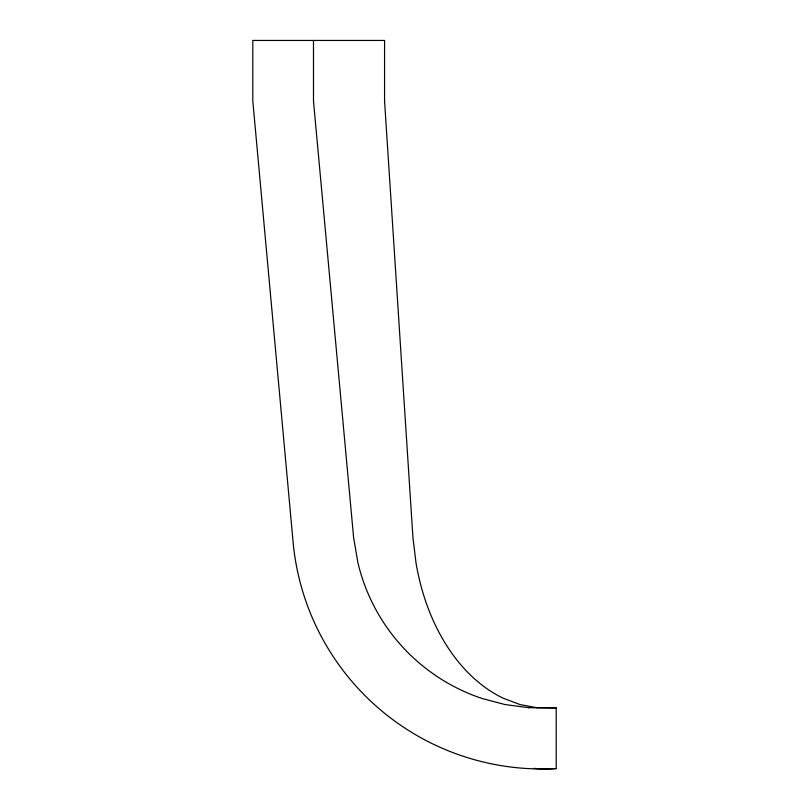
<?xml version="1.0" encoding="UTF-8"?>
<svg xmlns="http://www.w3.org/2000/svg" width="809" height="809" viewBox="0 0 809 809"><rect width="100%" height="100%" fill="white"/><g stroke="black" fill="none" stroke-linecap="round" stroke-linejoin="round"><path stroke-width="1.21" d="M313.488 40.45L313.488 101.125L353.624 537.661L357.912 562.74A188.993 188.993 0 0 0 481.81 698.389L504.968 704.538L528.995 707.713M528.722 707.713L556.188 707.875L556.188 768.55A249.789 176.625 90 0 1 533.788 768.368M556.188 707.875L536.771 707.713L519.975 704.538L503.592 698.389A188.993 133.637 -90 0 1 415.988 562.74L412.954 537.661L384.568 101.125L384.568 40.45L252.812 40.45L252.812 101.125L293.424 545.539A249.789 249.789 0 0 0 556.188 768.55"/></g></svg>
